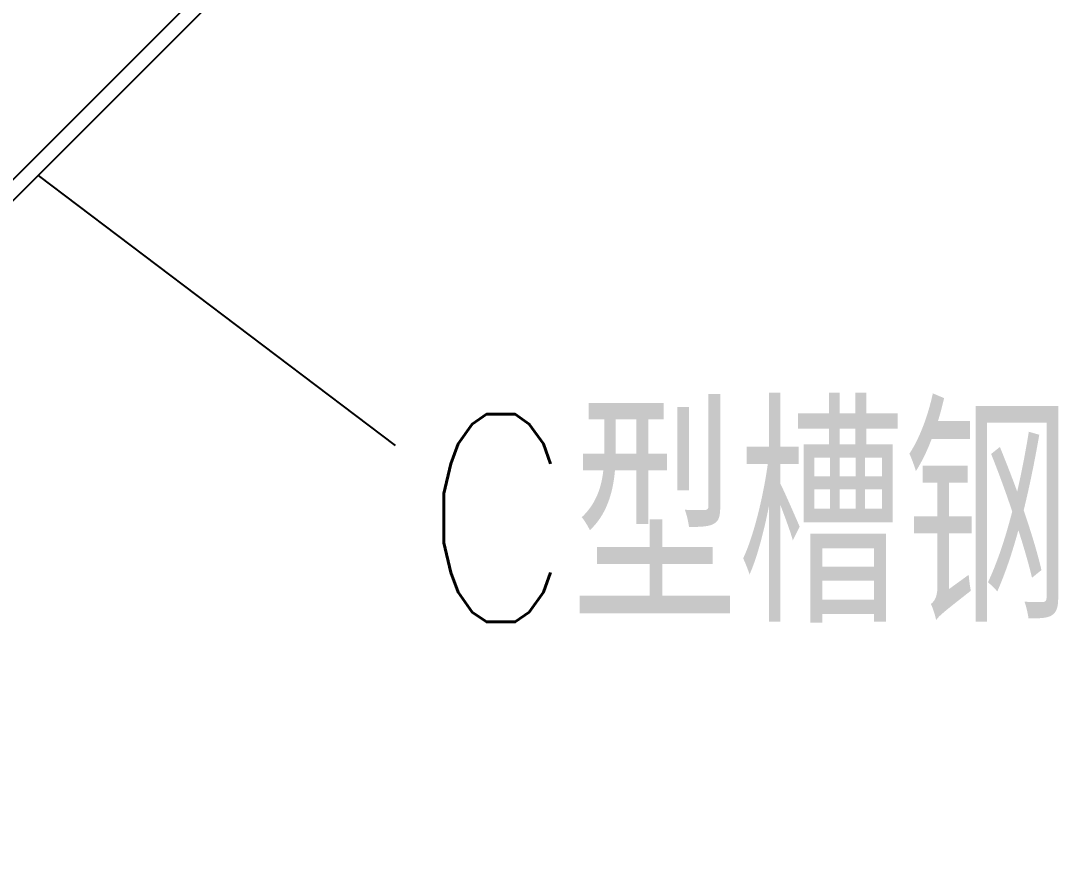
# Model space of a CAD drawing. Extents: x 27938 to 1042331, y -235042 to 1535213.
# Drawn here: x 733059 to 735058, y 753074 to 754710 of the extents above; entities that cross this region are included whole.
import ezdxf

# ---------------------------------------------------------------- set-up
doc = ezdxf.new("R2010")
doc.units = 0
doc.header["$LTSCALE"] = 1000
doc.header["$MEASUREMENT"] = 0
doc.layers.add('W_DIM', color=4, linetype='Continuous')
doc.styles.get("Standard").update_dxf_attribs({"font": 'gbenor.shx', "bigfont": 'gbcbig.shx'})
doc.styles.add('wwp100', font='txt.shx', dxfattribs={"width": 0.7, "height": 400, "bigfont": 'hztxt.shx'})
doc.dimstyles.get("Standard").update_dxf_attribs({"dimtxt": 0.18, "dimasz": 0.18, "dimexe": 0.18, "dimexo": 0.0625, "dimgap": 0.09, "dimtad": 0, "dimtih": 1, "dimtoh": 1, "dimdec": 4, "dimzin": 0, "dimdsep": 46, "dimtxsty": 'Standard', "dimcen": 0.09, "dimadec": 0, "dimazin": 0, "dimtfac": 1, "dimtdec": 4, "dimtofl": 0, "dimtmove": 0, "dimatfit": 3, "dimfxl": 1, "dimtolj": 1, "dimtzin": 0, "dimarcsym": 0})

msp = doc.modelspace()

# ---------------------------------------------------------------- linework, layer by layer
for p, q in [((731733.7, 753094), (734310.9, 755671.2)), ((731753.9, 753073.7), (734331.2, 755651))]:
    msp.add_line(p, q)

# ---------------------------------------------------------------- texts
at = {"layer": 'W_DIM', "color": 7, "style": 'wwp100', "width": 0.8}
msp.add_text('C型槽钢', height=400, dxfattribs=at).set_placement((733832.9, 753552.1))

# ---------------------------------------------------------------- leaders
msp.add_leader([(733092.3, 754412.1), (733780.4, 753892.1)], dimstyle='Standard', override={"dimgap": 20})

doc.saveas('drawing.dxf')
